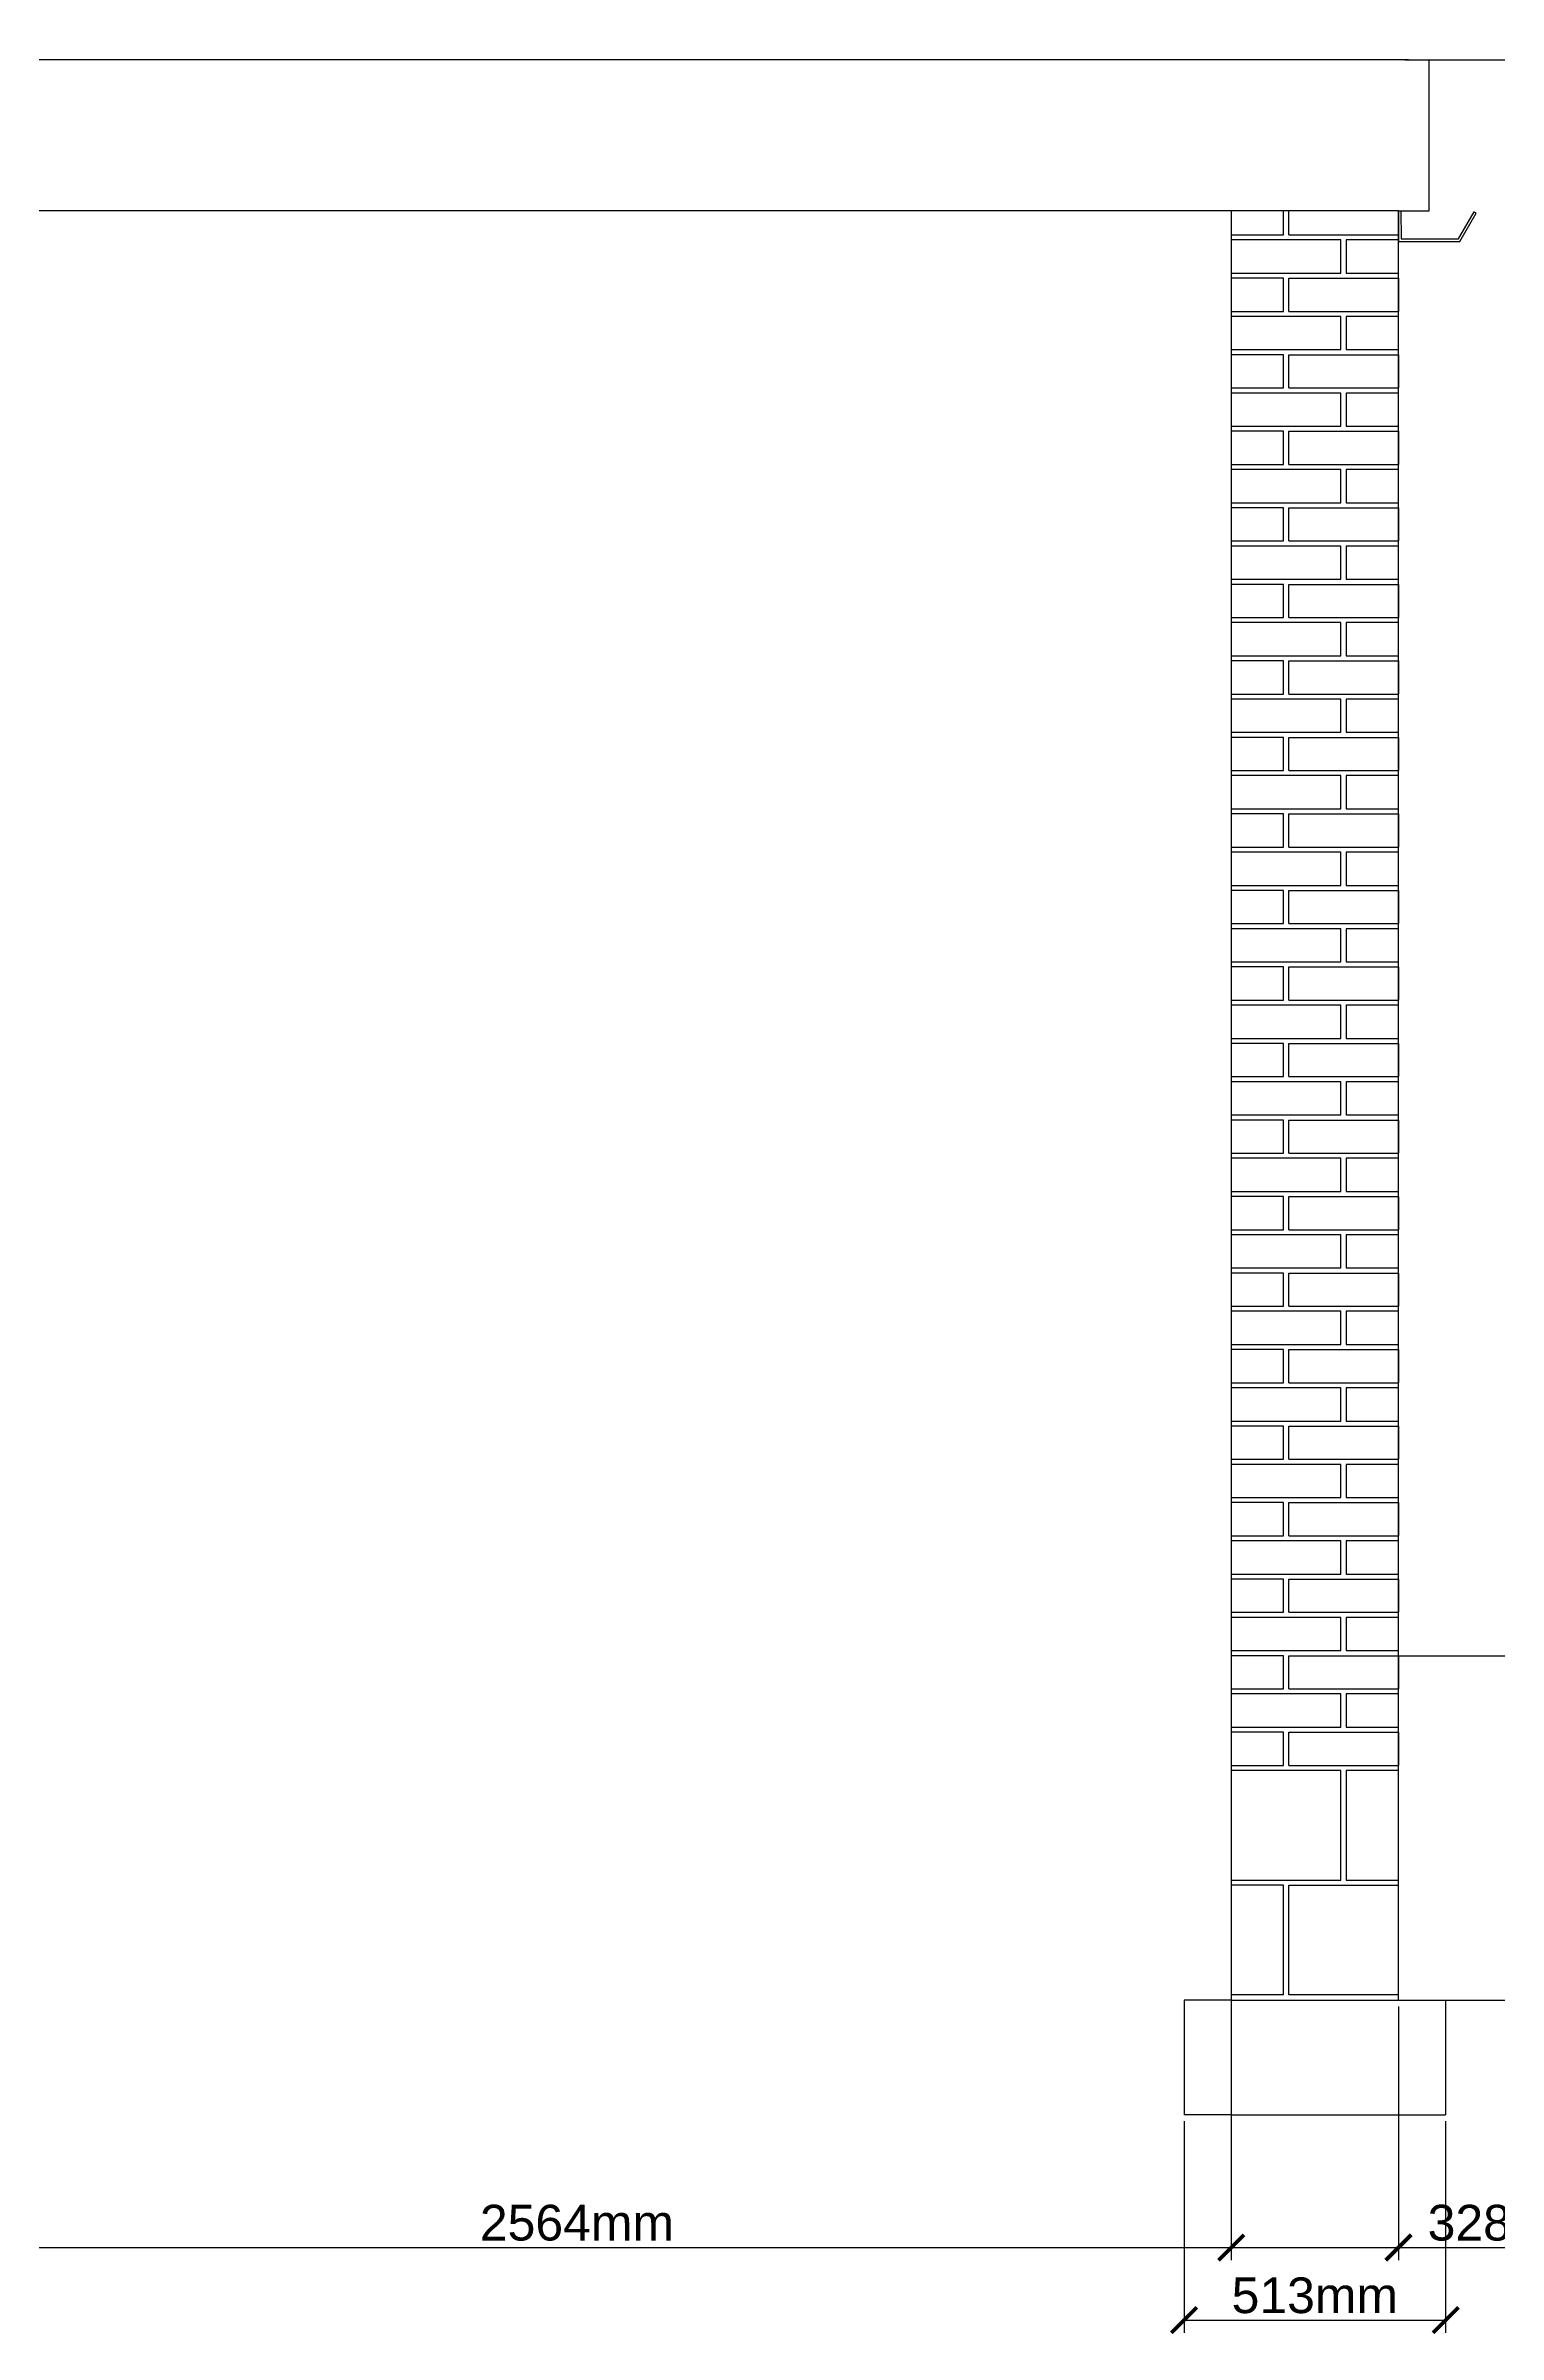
# Model space of a CAD drawing. Header units: millimetres. Extents: x -11841 to 102307, y -68819 to 40378.
# Drawn here: x 58083 to 60929, y 1558 to 6043 of the extents above; entities that cross this region are included whole.
import ezdxf

# ---------------------------------------------------------------- set-up
doc = ezdxf.new("R2010")
doc.units = ezdxf.units.MM
doc.styles.get("Standard").update_dxf_attribs({"font": 'Arial.ttf'})
doc.dimstyles.new('JRMStyle', dxfattribs={"dimtxt": 3.5, "dimasz": 2.5, "dimexe": 1.25, "dimexo": 0.625, "dimtad": 1, "dimdec": 0, "dimdsep": 46, "dimtxsty": 'Standard', "dimblk": 'ARCHTICK', "dimblk1": 'ARCHTICK', "dimblk2": 'ARCHTICK', "dimcen": 2.5, "dimadec": 0, "dimazin": 0, "dimtfac": 1, "dimtdec": 0, "dimtmove": 0, "dimatfit": 3, "dimldrblk": 'ARCHTICK', "dimfxl": 1, "dimarcsym": 0})

# ---------------------------------------------------------------- blocks, each defined once
blk = doc.blocks.new('_ArchTick')
at = {"color": 0, "linetype": 'ByBlock', "const_width": 0.15}
blk.add_lwpolyline([(-0.5, -0.5), (0.5, 0.5)], dxfattribs=at)
blk = doc.blocks.new('*D61')
at = {"color": 0, "lineweight": -2, "ltscale": 0.58, "transparency": 16777216}
for p, q in [((60745.8, 6015.8), (61079.7, 6015.8)), ((61054.7, 2212.8), (61054.7, 6015.8)), ((60745.8, 2212.8), (61079.7, 2212.8))]:
    blk.add_line(p, q, dxfattribs=at)
at = {"layer": 'Defpoints', "color": 0, "ltscale": 0.58, "transparency": 16777216}
for p in [(60733.3, 6015.8), (61054.7, 6015.8), (60733.3, 2212.8)]:
    blk.add_point(p, dxfattribs=at)
at = {"color": 0, "lineweight": -2, "ltscale": 0.58, "transparency": 16777216, "xscale": 50, "yscale": 50, "zscale": 50}
for p, rotation in [((61054.7, 6015.8), 90), ((61054.7, 2212.8), 270)]:
    blk.add_blockref('_ArchTick', p, dxfattribs=dict(at, rotation=rotation))
at = {"color": 0, "ltscale": 0.58, "transparency": 16777216, "insert": (61006.5, 4114.3), "char_height": 70, "attachment_point": 5, "rotation": 90}
blk.add_mtext('3803mm', dxfattribs=at)
blk = doc.blocks.new('*D93')
at = {"color": 0, "lineweight": -2, "ltscale": 0.58, "transparency": 16777216}
for p, q in [((57841.8, 2650.3), (57841.8, 1702.6)), ((60405.8, 2650.3), (60405.8, 1702.6)), ((57841.8, 1727.6), (60405.8, 1727.6))]:
    blk.add_line(p, q, dxfattribs=at)
at = {"layer": 'Defpoints', "color": 0, "ltscale": 0.58, "transparency": 16777216}
for p in [(57841.8, 2662.8), (60405.8, 2662.8), (60405.8, 1727.6)]:
    blk.add_point(p, dxfattribs=at)
at = {"color": 0, "lineweight": -2, "ltscale": 0.58, "transparency": 16777216, "xscale": 50, "yscale": 50, "zscale": 50, "rotation": 180}
blk.add_blockref('_ArchTick', (57841.8, 1727.6), dxfattribs=at)
at = {"color": 0, "lineweight": -2, "ltscale": 0.58, "transparency": 16777216, "xscale": 50, "yscale": 50, "zscale": 50}
blk.add_blockref('_ArchTick', (60405.8, 1727.6), dxfattribs=at)
at = {"color": 0, "ltscale": 0.58, "transparency": 16777216, "insert": (59123.8, 1775.9), "char_height": 70, "attachment_point": 5}
blk.add_mtext('2564mm', dxfattribs=at)
blk = doc.blocks.new('*D94')
at = {"color": 0, "lineweight": -2, "ltscale": 0.58, "transparency": 16777216}
for p, q in [((60405.8, 2200.3), (60405.8, 1702.6)), ((60733.3, 2200.3), (60733.3, 1702.6)), ((60405.8, 1727.6), (60733.3, 1727.6)), ((60733.3, 1727.6), (61124, 1727.6))]:
    blk.add_line(p, q, dxfattribs=at)
at = {"layer": 'Defpoints', "color": 0, "ltscale": 0.58, "transparency": 16777216}
for p in [(60405.8, 2212.8), (60733.3, 2212.8), (60733.3, 1727.6)]:
    blk.add_point(p, dxfattribs=at)
at = {"color": 0, "lineweight": -2, "ltscale": 0.58, "transparency": 16777216, "xscale": 50, "yscale": 50, "zscale": 50, "rotation": 180}
blk.add_blockref('_ArchTick', (60405.8, 1727.6), dxfattribs=at)
at = {"color": 0, "lineweight": -2, "ltscale": 0.58, "transparency": 16777216, "xscale": 50, "yscale": 50, "zscale": 50}
blk.add_blockref('_ArchTick', (60733.3, 1727.6), dxfattribs=at)
at = {"color": 0, "ltscale": 0.58, "transparency": 16777216, "insert": (60953.6, 1775.9), "char_height": 70, "attachment_point": 5}
blk.add_mtext('328mm', dxfattribs=at)
blk = doc.blocks.new('*D95')
at = {"color": 0, "lineweight": -2, "ltscale": 0.58, "transparency": 16777216}
for p, q in [((60313.3, 1975.3), (60313.3, 1560.4)), ((60825.8, 1975.3), (60825.8, 1560.4)), ((60313.3, 1585.4), (60825.8, 1585.4))]:
    blk.add_line(p, q, dxfattribs=at)
at = {"layer": 'Defpoints', "color": 0, "ltscale": 0.58, "transparency": 16777216}
for p in [(60313.3, 1987.8), (60825.8, 1987.8), (60825.8, 1585.4)]:
    blk.add_point(p, dxfattribs=at)
at = {"color": 0, "lineweight": -2, "ltscale": 0.58, "transparency": 16777216, "xscale": 50, "yscale": 50, "zscale": 50, "rotation": 180}
blk.add_blockref('_ArchTick', (60313.3, 1585.4), dxfattribs=at)
at = {"color": 0, "lineweight": -2, "ltscale": 0.58, "transparency": 16777216, "xscale": 50, "yscale": 50, "zscale": 50}
blk.add_blockref('_ArchTick', (60825.8, 1585.4), dxfattribs=at)
at = {"color": 0, "ltscale": 0.58, "transparency": 16777216, "insert": (60569.5, 1633.6), "char_height": 70, "attachment_point": 5}
blk.add_mtext('513mm', dxfattribs=at)

msp = doc.modelspace()

# ---------------------------------------------------------------- linework, layer by layer
for p, q in [((60753.3, 6015.8), (55479.3, 6015.8)), ((60733.3, 5719.8), (55479.3, 5719.8)), ((60405.8, 5719.8), (60405.8, 2212.8)), ((60508.3, 5672.8), (60508.3, 5719.8)), ((60518.3, 5672.8), (60518.3, 5719.8)), ((60733.3, 2212.8), (60733.3, 5719.8)), ((60733.3, 5719.8), (60733.3, 5672.8)), ((60405.8, 5672.8), (60508.3, 5672.8)), ((60620.8, 5662.8), (60405.8, 5662.8)), ((60518.3, 5672.8), (60733.3, 5672.8)), ((60620.8, 5662.8), (60518.3, 5662.8)), ((60620.8, 5597.8), (60620.8, 5662.8)), ((60620.8, 5597.8), (60620.8, 5662.8)), ((60733.3, 5662.8), (60630.8, 5662.8)), ((60630.8, 5662.8), (60630.8, 5597.8)), ((60733.3, 5597.8), (60733.3, 5662.8)), ((60405.8, 5597.8), (60620.8, 5597.8)), ((60508.3, 5587.8), (60405.8, 5587.8)), ((60508.3, 5522.8), (60508.3, 5587.8)), ((60518.3, 5597.8), (60620.8, 5597.8)), ((60518.3, 5522.8), (60518.3, 5587.8)), ((60518.3, 5587.8), (60733.3, 5587.8)), ((60630.8, 5597.8), (60733.3, 5597.8)), ((60733.3, 5587.8), (60733.3, 5522.8)), ((60405.8, 5522.8), (60508.3, 5522.8)), ((60518.3, 5522.8), (60733.3, 5522.8)), ((60620.8, 5512.8), (60405.8, 5512.8)), ((60620.8, 5512.8), (60518.3, 5512.8)), ((60620.8, 5447.8), (60620.8, 5512.8)), ((60620.8, 5447.8), (60620.8, 5512.8)), ((60733.3, 5512.8), (60630.8, 5512.8)), ((60630.8, 5512.8), (60630.8, 5447.8)), ((60733.3, 5447.8), (60733.3, 5512.8)), ((60405.8, 5447.8), (60620.8, 5447.8)), ((60508.3, 5437.8), (60405.8, 5437.8)), ((60508.3, 5372.8), (60508.3, 5437.8)), ((60518.3, 5447.8), (60620.8, 5447.8)), ((60518.3, 5372.8), (60518.3, 5437.8)), ((60518.3, 5437.8), (60733.3, 5437.8)), ((60630.8, 5447.8), (60733.3, 5447.8)), ((60733.3, 5437.8), (60733.3, 5372.8)), ((60405.8, 5372.8), (60508.3, 5372.8)), ((60620.8, 5362.8), (60405.8, 5362.8)), ((60518.3, 5372.8), (60733.3, 5372.8)), ((60620.8, 5362.8), (60518.3, 5362.8)), ((60620.8, 5297.8), (60620.8, 5362.8)), ((60620.8, 5297.8), (60620.8, 5362.8)), ((60733.3, 5362.8), (60630.8, 5362.8)), ((60630.8, 5362.8), (60630.8, 5297.8)), ((60733.3, 5297.8), (60733.3, 5362.8)), ((60405.8, 5297.8), (60620.8, 5297.8)), ((60518.3, 5297.8), (60620.8, 5297.8)), ((60630.8, 5297.8), (60733.3, 5297.8)), ((60508.3, 5287.8), (60405.8, 5287.8)), ((60508.3, 5222.8), (60508.3, 5287.8)), ((60518.3, 5222.8), (60518.3, 5287.8)), ((60518.3, 5287.8), (60733.3, 5287.8)), ((60733.3, 5287.8), (60733.3, 5222.8)), ((60405.8, 5222.8), (60508.3, 5222.8)), ((60620.8, 5212.8), (60405.8, 5212.8)), ((60518.3, 5222.8), (60733.3, 5222.8)), ((60620.8, 5212.8), (60518.3, 5212.8)), ((60620.8, 5147.8), (60620.8, 5212.8)), ((60620.8, 5147.8), (60620.8, 5212.8)), ((60733.3, 5212.8), (60630.8, 5212.8)), ((60630.8, 5212.8), (60630.8, 5147.8)), ((60733.3, 5147.8), (60733.3, 5212.8)), ((60405.8, 5147.8), (60620.8, 5147.8)), ((60508.3, 5137.8), (60405.8, 5137.8)), ((60508.3, 5072.8), (60508.3, 5137.8)), ((60518.3, 5147.8), (60620.8, 5147.8)), ((60518.3, 5072.8), (60518.3, 5137.8)), ((60518.3, 5137.8), (60733.3, 5137.8)), ((60630.8, 5147.8), (60733.3, 5147.8)), ((60733.3, 5137.8), (60733.3, 5072.8)), ((60405.8, 5072.8), (60508.3, 5072.8)), ((60518.3, 5072.8), (60733.3, 5072.8)), ((60620.8, 5062.8), (60405.8, 5062.8)), ((60620.8, 5062.8), (60518.3, 5062.8)), ((60620.8, 4997.8), (60620.8, 5062.8)), ((60620.8, 4997.8), (60620.8, 5062.8)), ((60733.3, 5062.8), (60630.8, 5062.8)), ((60630.8, 5062.8), (60630.8, 4997.8)), ((60733.3, 4997.8), (60733.3, 5062.8)), ((60405.8, 4997.8), (60620.8, 4997.8)), ((60508.3, 4987.8), (60405.8, 4987.8)), ((60508.3, 4922.8), (60508.3, 4987.8)), ((60518.3, 4997.8), (60620.8, 4997.8)), ((60518.3, 4922.8), (60518.3, 4987.8)), ((60518.3, 4987.8), (60733.3, 4987.8)), ((60630.8, 4997.8), (60733.3, 4997.8)), ((60733.3, 4987.8), (60733.3, 4922.8)), ((60405.8, 4922.8), (60508.3, 4922.8)), ((60620.8, 4912.8), (60405.8, 4912.8)), ((60518.3, 4922.8), (60733.3, 4922.8)), ((60620.8, 4912.8), (60518.3, 4912.8)), ((60620.8, 4847.8), (60620.8, 4912.8)), ((60620.8, 4847.8), (60620.8, 4912.8)), ((60733.3, 4912.8), (60630.8, 4912.8)), ((60630.8, 4912.8), (60630.8, 4847.8)), ((60733.3, 4847.8), (60733.3, 4912.8)), ((60405.8, 4847.8), (60620.8, 4847.8)), ((60518.3, 4847.8), (60620.8, 4847.8)), ((60630.8, 4847.8), (60733.3, 4847.8)), ((60508.3, 4837.8), (60405.8, 4837.8)), ((60508.3, 4772.8), (60508.3, 4837.8)), ((60518.3, 4772.8), (60518.3, 4837.8)), ((60518.3, 4837.8), (60733.3, 4837.8)), ((60733.3, 4837.8), (60733.3, 4772.8)), ((60405.8, 4772.8), (60508.3, 4772.8)), ((60620.8, 4762.8), (60405.8, 4762.8)), ((60518.3, 4772.8), (60733.3, 4772.8)), ((60620.8, 4762.8), (60518.3, 4762.8)), ((60620.8, 4697.8), (60620.8, 4762.8)), ((60620.8, 4697.8), (60620.8, 4762.8)), ((60733.3, 4762.8), (60630.8, 4762.8)), ((60630.8, 4762.8), (60630.8, 4697.8)), ((60733.3, 4697.8), (60733.3, 4762.8)), ((60405.8, 4697.8), (60620.8, 4697.8)), ((60508.3, 4687.8), (60405.8, 4687.8)), ((60508.3, 4622.8), (60508.3, 4687.8)), ((60518.3, 4697.8), (60620.8, 4697.8)), ((60518.3, 4622.8), (60518.3, 4687.8)), ((60518.3, 4687.8), (60733.3, 4687.8)), ((60630.8, 4697.8), (60733.3, 4697.8)), ((60733.3, 4687.8), (60733.3, 4622.8)), ((60405.8, 4622.8), (60508.3, 4622.8)), ((60518.3, 4622.8), (60733.3, 4622.8)), ((60620.8, 4612.8), (60405.8, 4612.8)), ((60620.8, 4612.8), (60518.3, 4612.8)), ((60620.8, 4547.8), (60620.8, 4612.8)), ((60620.8, 4547.8), (60620.8, 4612.8)), ((60733.3, 4612.8), (60630.8, 4612.8)), ((60630.8, 4612.8), (60630.8, 4547.8)), ((60733.3, 4547.8), (60733.3, 4612.8)), ((60405.8, 4547.8), (60620.8, 4547.8)), ((60508.3, 4537.8), (60405.8, 4537.8)), ((60508.3, 4472.8), (60508.3, 4537.8)), ((60518.3, 4547.8), (60620.8, 4547.8)), ((60518.3, 4472.8), (60518.3, 4537.8)), ((60518.3, 4537.8), (60733.3, 4537.8)), ((60630.8, 4547.8), (60733.3, 4547.8)), ((60733.3, 4537.8), (60733.3, 4472.8)), ((60405.8, 4472.8), (60508.3, 4472.8)), ((60620.8, 4462.8), (60405.8, 4462.8)), ((60518.3, 4472.8), (60733.3, 4472.8)), ((60620.8, 4462.8), (60518.3, 4462.8)), ((60620.8, 4397.8), (60620.8, 4462.8)), ((60620.8, 4397.8), (60620.8, 4462.8)), ((60733.3, 4462.8), (60630.8, 4462.8)), ((60630.8, 4462.8), (60630.8, 4397.8)), ((60733.3, 4397.8), (60733.3, 4462.8)), ((60405.8, 4397.8), (60620.8, 4397.8)), ((60518.3, 4397.8), (60620.8, 4397.8)), ((60630.8, 4397.8), (60733.3, 4397.8)), ((60508.3, 4387.8), (60405.8, 4387.8)), ((60508.3, 4322.8), (60508.3, 4387.8)), ((60518.3, 4322.8), (60518.3, 4387.8)), ((60518.3, 4387.8), (60733.3, 4387.8)), ((60733.3, 4387.8), (60733.3, 4322.8)), ((60405.8, 4322.8), (60508.3, 4322.8)), ((60620.8, 4312.8), (60405.8, 4312.8)), ((60518.3, 4322.8), (60733.3, 4322.8)), ((60620.8, 4312.8), (60518.3, 4312.8)), ((60620.8, 4247.8), (60620.8, 4312.8)), ((60620.8, 4247.8), (60620.8, 4312.8)), ((60733.3, 4312.8), (60630.8, 4312.8)), ((60630.8, 4312.8), (60630.8, 4247.8)), ((60733.3, 4247.8), (60733.3, 4312.8)), ((60405.8, 4247.8), (60620.8, 4247.8)), ((60508.3, 4237.8), (60405.8, 4237.8)), ((60508.3, 4172.8), (60508.3, 4237.8)), ((60518.3, 4247.8), (60620.8, 4247.8)), ((60518.3, 4172.8), (60518.3, 4237.8)), ((60518.3, 4237.8), (60733.3, 4237.8)), ((60630.8, 4247.8), (60733.3, 4247.8)), ((60733.3, 4237.8), (60733.3, 4172.8)), ((60405.8, 4172.8), (60508.3, 4172.8)), ((60518.3, 4172.8), (60733.3, 4172.8)), ((60620.8, 4162.8), (60405.8, 4162.8)), ((60620.8, 4162.8), (60518.3, 4162.8)), ((60620.8, 4097.8), (60620.8, 4162.8)), ((60620.8, 4097.8), (60620.8, 4162.8)), ((60733.3, 4162.8), (60630.8, 4162.8)), ((60630.8, 4162.8), (60630.8, 4097.8)), ((60733.3, 4097.8), (60733.3, 4162.8)), ((60405.8, 4097.8), (60620.8, 4097.8)), ((60508.3, 4087.8), (60405.8, 4087.8)), ((60508.3, 4022.8), (60508.3, 4087.8)), ((60518.3, 4097.8), (60620.8, 4097.8)), ((60518.3, 4022.8), (60518.3, 4087.8)), ((60518.3, 4087.8), (60733.3, 4087.8)), ((60630.8, 4097.8), (60733.3, 4097.8)), ((60733.3, 4087.8), (60733.3, 4022.8)), ((60405.8, 4022.8), (60508.3, 4022.8)), ((60620.8, 4012.8), (60405.8, 4012.8)), ((60518.3, 4022.8), (60733.3, 4022.8)), ((60620.8, 4012.8), (60518.3, 4012.8)), ((60620.8, 3947.8), (60620.8, 4012.8)), ((60620.8, 3947.8), (60620.8, 4012.8)), ((60733.3, 4012.8), (60630.8, 4012.8)), ((60630.8, 4012.8), (60630.8, 3947.8)), ((60733.3, 3947.8), (60733.3, 4012.8)), ((60405.8, 3947.8), (60620.8, 3947.8)), ((60518.3, 3947.8), (60620.8, 3947.8)), ((60630.8, 3947.8), (60733.3, 3947.8)), ((60508.3, 3937.8), (60405.8, 3937.8)), ((60508.3, 3872.8), (60508.3, 3937.8)), ((60518.3, 3872.8), (60518.3, 3937.8)), ((60518.3, 3937.8), (60733.3, 3937.8)), ((60733.3, 3937.8), (60733.3, 3872.8)), ((60405.8, 3872.8), (60508.3, 3872.8)), ((60620.8, 3862.8), (60405.8, 3862.8)), ((60518.3, 3872.8), (60733.3, 3872.8)), ((60620.8, 3862.8), (60518.3, 3862.8)), ((60620.8, 3797.8), (60620.8, 3862.8)), ((60620.8, 3797.8), (60620.8, 3862.8)), ((60733.3, 3862.8), (60630.8, 3862.8)), ((60630.8, 3862.8), (60630.8, 3797.8)), ((60733.3, 3797.8), (60733.3, 3862.8)), ((60405.8, 3797.8), (60620.8, 3797.8)), ((60508.3, 3787.8), (60405.8, 3787.8)), ((60508.3, 3722.8), (60508.3, 3787.8)), ((60518.3, 3797.8), (60620.8, 3797.8)), ((60518.3, 3722.8), (60518.3, 3787.8)), ((60518.3, 3787.8), (60733.3, 3787.8)), ((60630.8, 3797.8), (60733.3, 3797.8)), ((60733.3, 3787.8), (60733.3, 3722.8)), ((60405.8, 3722.8), (60508.3, 3722.8)), ((60620.8, 3712.8), (60405.8, 3712.8)), ((60518.3, 3722.8), (60733.3, 3722.8)), ((60620.8, 3712.8), (60518.3, 3712.8)), ((60620.8, 3647.8), (60620.8, 3712.8)), ((60620.8, 3647.8), (60620.8, 3712.8)), ((60733.3, 3712.8), (60630.8, 3712.8)), ((60630.8, 3712.8), (60630.8, 3647.8)), ((60733.3, 3647.8), (60733.3, 3712.8)), ((60405.8, 3647.8), (60620.8, 3647.8)), ((60508.3, 3637.8), (60405.8, 3637.8)), ((60508.3, 3572.8), (60508.3, 3637.8)), ((60518.3, 3647.8), (60620.8, 3647.8)), ((60518.3, 3572.8), (60518.3, 3637.8)), ((60518.3, 3637.8), (60733.3, 3637.8)), ((60630.8, 3647.8), (60733.3, 3647.8)), ((60733.3, 3637.8), (60733.3, 3572.8)), ((60405.8, 3572.8), (60508.3, 3572.8)), ((60620.8, 3562.8), (60405.8, 3562.8)), ((60518.3, 3572.8), (60733.3, 3572.8)), ((60620.8, 3562.8), (60518.3, 3562.8)), ((60620.8, 3497.8), (60620.8, 3562.8)), ((60620.8, 3497.8), (60620.8, 3562.8)), ((60733.3, 3562.8), (60630.8, 3562.8)), ((60630.8, 3562.8), (60630.8, 3497.8)), ((60733.3, 3497.8), (60733.3, 3562.8)), ((60405.8, 3497.8), (60620.8, 3497.8)), ((60508.3, 3487.8), (60405.8, 3487.8)), ((60508.3, 3422.8), (60508.3, 3487.8)), ((60518.3, 3497.8), (60620.8, 3497.8)), ((60518.3, 3422.8), (60518.3, 3487.8)), ((60518.3, 3487.8), (60733.3, 3487.8)), ((60630.8, 3497.8), (60733.3, 3497.8)), ((60733.3, 3487.8), (60733.3, 3422.8)), ((60405.8, 3422.8), (60508.3, 3422.8)), ((60620.8, 3412.8), (60405.8, 3412.8)), ((60518.3, 3422.8), (60733.3, 3422.8)), ((60620.8, 3412.8), (60518.3, 3412.8)), ((60620.8, 3347.8), (60620.8, 3412.8)), ((60620.8, 3347.8), (60620.8, 3412.8)), ((60733.3, 3412.8), (60630.8, 3412.8)), ((60630.8, 3412.8), (60630.8, 3347.8)), ((60733.3, 3347.8), (60733.3, 3412.8)), ((60405.8, 3347.8), (60620.8, 3347.8)), ((60508.3, 3337.8), (60405.8, 3337.8)), ((60508.3, 3272.8), (60508.3, 3337.8)), ((60518.3, 3347.8), (60620.8, 3347.8)), ((60518.3, 3272.8), (60518.3, 3337.8)), ((60518.3, 3337.8), (60733.3, 3337.8)), ((60630.8, 3347.8), (60733.3, 3347.8)), ((60733.3, 3337.8), (60733.3, 3272.8)), ((60405.8, 3272.8), (60508.3, 3272.8)), ((60620.8, 3262.8), (60405.8, 3262.8)), ((60518.3, 3272.8), (60733.3, 3272.8)), ((60620.8, 3262.8), (60518.3, 3262.8)), ((60620.8, 3197.8), (60620.8, 3262.8)), ((60620.8, 3197.8), (60620.8, 3262.8)), ((60733.3, 3262.8), (60630.8, 3262.8)), ((60630.8, 3262.8), (60630.8, 3197.8)), ((60733.3, 3197.8), (60733.3, 3262.8)), ((60405.8, 3197.8), (60620.8, 3197.8)), ((60508.3, 3187.8), (60405.8, 3187.8)), ((60508.3, 3122.8), (60508.3, 3187.8)), ((60518.3, 3197.8), (60620.8, 3197.8)), ((60518.3, 3122.8), (60518.3, 3187.8)), ((60518.3, 3187.8), (60733.3, 3187.8)), ((60630.8, 3197.8), (60733.3, 3197.8)), ((60733.3, 3187.8), (60733.3, 3122.8)), ((60405.8, 3122.8), (60508.3, 3122.8)), ((60620.8, 3112.8), (60405.8, 3112.8)), ((60518.3, 3122.8), (60733.3, 3122.8)), ((60620.8, 3112.8), (60518.3, 3112.8)), ((60620.8, 3047.8), (60620.8, 3112.8)), ((60620.8, 3047.8), (60620.8, 3112.8)), ((60733.3, 3112.8), (60630.8, 3112.8)), ((60630.8, 3112.8), (60630.8, 3047.8)), ((60733.3, 3047.8), (60733.3, 3112.8)), ((60405.8, 3047.8), (60620.8, 3047.8)), ((60508.3, 3037.8), (60405.8, 3037.8)), ((60508.3, 2972.8), (60508.3, 3037.8)), ((60518.3, 3047.8), (60620.8, 3047.8)), ((60518.3, 2972.8), (60518.3, 3037.8)), ((60518.3, 3037.8), (60733.3, 3037.8)), ((60630.8, 3047.8), (60733.3, 3047.8)), ((60733.3, 3037.8), (60733.3, 2972.8)), ((60405.8, 2972.8), (60508.3, 2972.8)), ((60620.8, 2962.8), (60405.8, 2962.8)), ((60518.3, 2972.8), (60733.3, 2972.8)), ((60620.8, 2897.8), (60620.8, 2962.8)), ((60733.3, 2962.8), (60630.8, 2962.8)), ((60630.8, 2962.8), (60630.8, 2897.8)), ((60733.3, 2897.8), (60733.3, 2962.8)), ((60405.8, 2897.8), (60620.8, 2897.8)), ((60508.3, 2887.8), (60405.8, 2887.8)), ((60508.3, 2822.8), (60508.3, 2887.8)), ((60518.3, 2822.8), (60518.3, 2887.8)), ((60518.3, 2887.8), (60733.3, 2887.8)), ((60630.8, 2897.8), (60733.3, 2897.8)), ((60733.3, 2887.8), (60733.3, 2822.8)), ((60405.8, 2822.8), (60508.3, 2822.8)), ((60620.8, 2812.8), (60405.8, 2812.8)), ((60518.3, 2822.8), (60733.3, 2822.8)), ((60620.8, 2812.8), (60518.3, 2812.8)), ((60620.8, 2747.8), (60620.8, 2812.8)), ((60620.8, 2747.8), (60620.8, 2812.8)), ((60733.3, 2812.8), (60630.8, 2812.8)), ((60630.8, 2812.8), (60630.8, 2747.8)), ((60733.3, 2747.8), (60733.3, 2812.8)), ((60405.8, 2747.8), (60620.8, 2747.8)), ((60508.3, 2737.8), (60405.8, 2737.8)), ((60508.3, 2672.8), (60508.3, 2737.8)), ((60518.3, 2747.8), (60620.8, 2747.8)), ((60518.3, 2672.8), (60518.3, 2737.8)), ((60518.3, 2737.8), (60733.3, 2737.8)), ((60630.8, 2747.8), (60733.3, 2747.8)), ((60733.3, 2737.8), (60733.3, 2672.8)), ((60405.8, 2672.8), (60508.3, 2672.8)), ((60620.8, 2662.8), (60405.8, 2662.8)), ((60518.3, 2672.8), (60733.3, 2672.8)), ((60620.8, 2447.8), (60620.8, 2662.8)), ((60733.3, 2662.8), (60630.8, 2662.8)), ((60630.8, 2662.8), (60630.8, 2447.8)), ((60733.3, 2447.8), (60733.3, 2662.8)), ((60405.8, 2447.8), (60620.8, 2447.8)), ((60508.3, 2222.8), (60508.3, 2437.8)), ((60518.3, 2222.8), (60518.3, 2437.8)), ((60518.3, 2437.8), (60733.3, 2437.8)), ((60630.8, 2447.8), (60733.3, 2447.8)), ((60733.3, 2222.8), (60518.3, 2222.8))]:
    msp.add_line(p, q)
at = {"ltscale": 0.58}
for p, q in [((60793.3, 5719.8), (60793.3, 6015.8)), ((60733.3, 5719.8), (60793.3, 5719.8)), ((60733.3, 5719.8), (60733.5, 5659.8)), ((60738.3, 5719.9), (60738.5, 5664.8)), ((60850.7, 5664.8), (60881.4, 5718)), ((60853.5, 5659.8), (60885.7, 5715.5)), ((60881.4, 5718), (60885.7, 5715.5)), ((60733.5, 5659.8), (60853.5, 5659.8)), ((60738.5, 5664.8), (60850.7, 5664.8)), ((60733.3, 2887.8), (61198.8, 2887.8)), ((60508.3, 2437.8), (60405.8, 2437.8)), ((60405.8, 2212.8), (60313.3, 2212.8)), ((60313.3, 2212.8), (60313.3, 1987.8)), ((60508.3, 2222.8), (60405.8, 2222.8)), ((60405.8, 2212.8), (60825.8, 2212.8)), ((60825.8, 2212.8), (60825.8, 1987.8)), ((60405.8, 1987.8), (60313.3, 1987.8)), ((60405.8, 1987.8), (60825.8, 1987.8))]:
    msp.add_line(p, q, dxfattribs=at)

# ---------------------------------------------------------------- dimensions: what is measured, and where the dimension line sits
dim = msp.add_linear_dim(base=(61054.7, 6015.8), p1=(60733.3, 2212.8), p2=(60733.3, 6015.8), angle=90, dimstyle='JRMStyle', override={"dimpost": 'mm'}, dxfattribs=at)
dim.commit()
dim.dimension.update_dxf_attribs({"geometry": '*D61', "text_midpoint": (61006.5, 4114.3)})
for base, p1, p2, picture, middle in [((60405.8, 1727.6), (57841.8, 2662.8), (60405.8, 2662.8), '*D93', (59123.8, 1775.9)), ((60733.2838697, 1727.6287729), (60405.7838697, 2212.8322817), (60733.2838697, 2212.8322817), '*D94', (60953.6181125, 1775.8927565)), ((60825.7838697, 1585.3763851), (60313.2838697, 1987.8322817), (60825.7838697, 1987.8322817), '*D95', (60569.5338697, 1633.6403688))]:
    dim = msp.add_linear_dim(base=base, p1=p1, p2=p2, dimstyle='JRMStyle', override={"dimpost": 'mm'}, dxfattribs=at)
    dim.commit()
    dim.dimension.update_dxf_attribs({"geometry": picture, "text_midpoint": middle})

doc.saveas('drawing.dxf')
